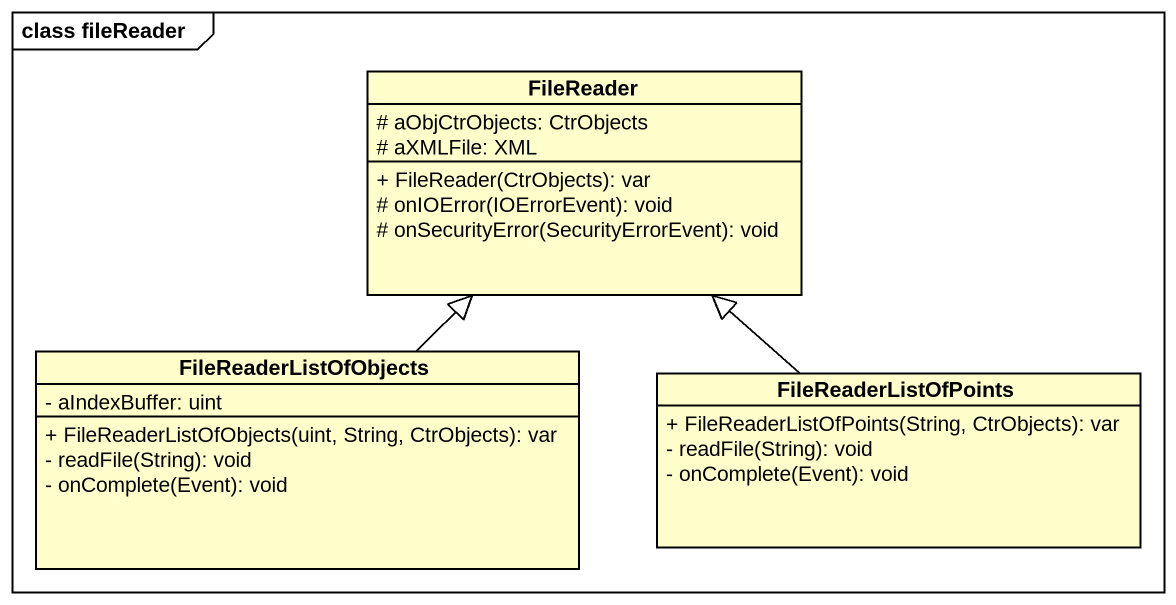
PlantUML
@startuml
mainframe class fileReader
hide circle
hide empty members
skinparam classAttributeIconSize 0
class FileReader {
  # aObjCtrObjects: CtrObjects
  # aXMLFile: XML
  + FileReader(CtrObjects): var
  # onIOError(IOErrorEvent): void
  # onSecurityError(SecurityErrorEvent): void
}
class FileReaderListOfObjects {
  - aIndexBuffer: uint
  + FileReaderListOfObjects(uint, String, CtrObjects): var
  - readFile(String): void
  - onComplete(Event): void
}
class FileReaderListOfPoints {
  + FileReaderListOfPoints(String, CtrObjects): var
  - readFile(String): void
  - onComplete(Event): void
}
FileReaderListOfObjects -up-|> FileReader
FileReaderListOfPoints -up-|> FileReader
@enduml
